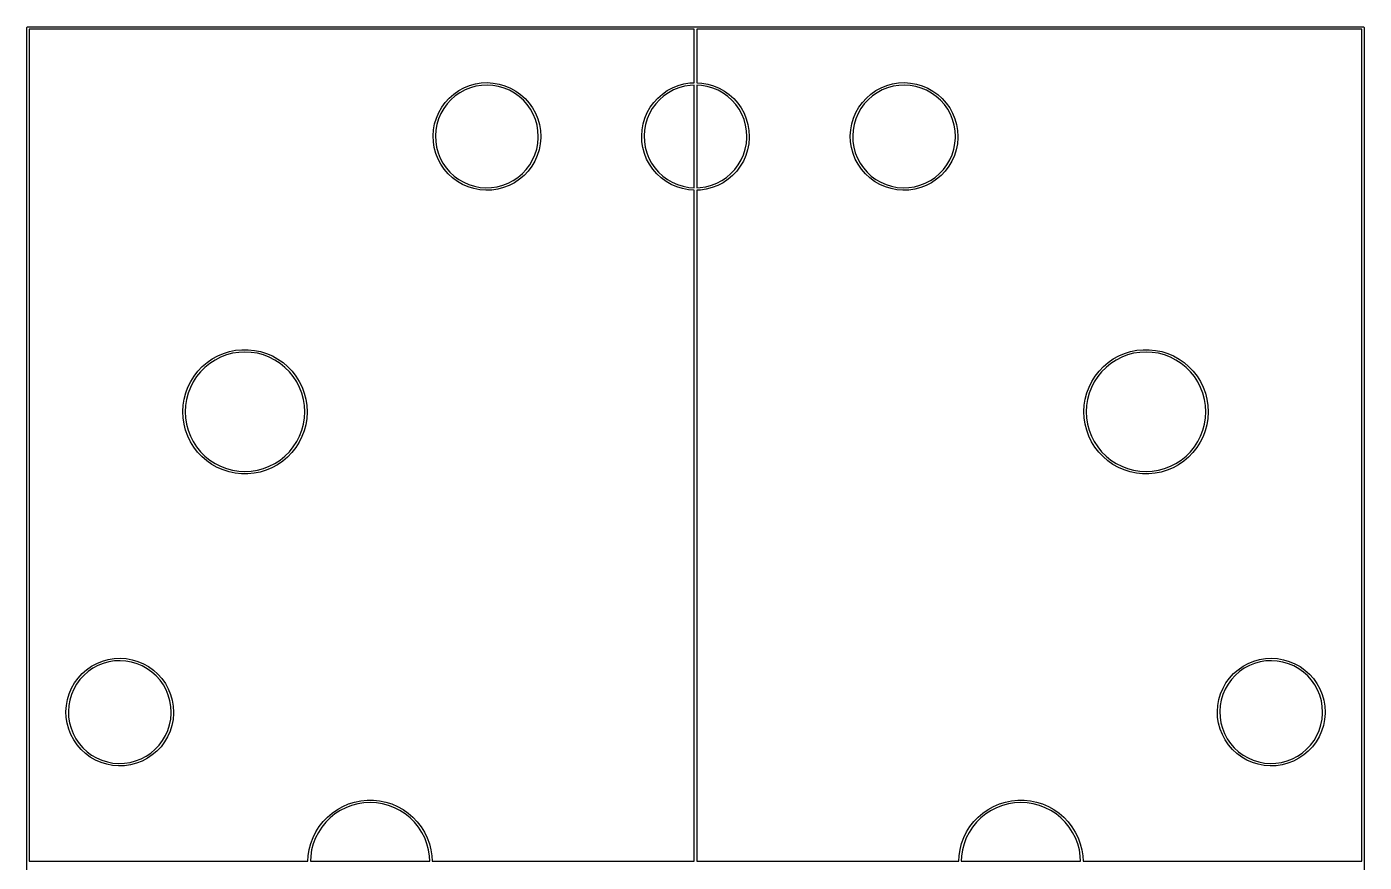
# Model space of a CAD drawing. Extents: x 0 to 80, y -100 to 0.
# Drawn here: x -0.1 to 80.1, y -50 to 0.1 of the extents above; entities that cross this region are included whole.
import ezdxf

# ---------------------------------------------------------------- set-up
doc = ezdxf.new("R2010")
doc.units = 0
doc.layers.add('BLACK', color=7, linetype='CONTINUOUS')

msp = doc.modelspace()

# ---------------------------------------------------------------- linework, layer by layer
at = {"layer": 'BLACK', "linetype": 'CONTINUOUS'}
for p, q in [((-0.075, 0), (-0.07328, 0.00974)), ((-0.075, -100), (-0.075, 0)), ((-0.07386, 0.01302), (-0.07219, 0.01591)), ((-0.07328, 0.00974), (-0.07386, 0.01302)), ((-0.07219, 0.01591), (-0.07048, 0.02565)), ((-0.07048, 0.02565), (-0.05795, 0.04058)), ((-0.05795, 0.04058), (-0.04821, 0.05745)), ((-0.04821, 0.05745), (-0.04185, 0.05977)), ((-0.04185, 0.05977), (-0.0375, 0.06495)), ((-0.0375, 0.06495), (-0.01831, 0.06834)), ((-0.01831, 0.06834), (0, 0.075)), ((0, 0.075), (80, 0.075)), ((80, 0.075), (80.0097, 0.07328)), ((80.0097, 0.07328), (80.013, 0.07386)), ((80.013, 0.07386), (80.0159, 0.07219)), ((80.0159, 0.07219), (80.0257, 0.07048)), ((80.0257, 0.07048), (80.0406, 0.05795)), ((80.0406, 0.05795), (80.0575, 0.04821)), ((80.0575, 0.04821), (80.0598, 0.04185)), ((80.0598, 0.04185), (80.065, 0.0375)), ((80.065, 0.0375), (80.0683, 0.01831)), ((80.0683, 0.01831), (80.075, 0)), ((80.075, 0), (80.075, -100)), ((39.925, -0.075), (0.075, -0.075)), ((0.075, -0.075), (0.075, -49.925)), ((39.925, -3.27985), (39.925, -0.075)), ((40.075, -0.075), (40.075, -3.27838)), ((79.925, -0.075), (40.075, -0.075)), ((79.925, -49.925), (79.925, -0.075)), ((25.2436, -4.19583), (25.5145, -3.95866)), ((25.5145, -3.95866), (25.8101, -3.75318)), ((25.8862, -3.87681), (25.6039, -4.07305)), ((25.8101, -3.75318), (26.1269, -3.58193)), ((26.1887, -3.71327), (25.8862, -3.87681)), ((26.1269, -3.58193), (26.4607, -3.44706)), ((26.5075, -3.58447), (26.1887, -3.71327)), ((26.4607, -3.44706), (26.8075, -3.35023)), ((26.8386, -3.492), (26.5075, -3.58447)), ((26.8075, -3.35023), (27.1629, -3.29267)), ((27.1781, -3.43703), (26.8386, -3.492)), ((27.1629, -3.29267), (27.5225, -3.27508)), ((27.5215, -3.42023), (27.1781, -3.43703)), ((27.8647, -3.44182), (27.5215, -3.42023)), ((27.5225, -3.27508), (27.8819, -3.29769)), ((28.2033, -3.50153), (27.8647, -3.44182)), ((27.8819, -3.29769), (28.2364, -3.36021)), ((28.5331, -3.59861), (28.2033, -3.50153)), ((28.2364, -3.36021), (28.5818, -3.46186)), ((28.8501, -3.73185), (28.5331, -3.59861)), ((28.5818, -3.46186), (28.9137, -3.60139)), ((29.1503, -3.8996), (28.8501, -3.73185)), ((28.9137, -3.60139), (29.228, -3.77704)), ((29.4298, -4.09976), (29.1503, -3.8996)), ((29.228, -3.77704), (29.5208, -3.98663)), ((29.5208, -3.98663), (29.7884, -4.22755)), ((37.7436, -4.19583), (38.0145, -3.95866)), ((38.0145, -3.95866), (38.3101, -3.75318)), ((38.3862, -3.87681), (38.1039, -4.07305)), ((38.3101, -3.75318), (38.6269, -3.58193)), ((38.6887, -3.71327), (38.3862, -3.87681)), ((38.6269, -3.58193), (38.9607, -3.44706)), ((39.0075, -3.58447), (38.6887, -3.71327)), ((38.9607, -3.44706), (39.3075, -3.35023)), ((39.3386, -3.492), (39.0075, -3.58447)), ((39.3075, -3.35023), (39.6629, -3.29267)), ((39.6781, -3.43703), (39.3386, -3.492)), ((39.6629, -3.29267), (39.925, -3.27985)), ((39.925, -3.42495), (39.6781, -3.43703)), ((39.925, -9.57836), (39.925, -3.42495)), ((40.075, -3.27838), (40.3819, -3.29769)), ((40.3647, -3.44182), (40.075, -3.4236)), ((40.075, -3.4236), (40.075, -9.5743)), ((40.7033, -3.50153), (40.3647, -3.44182)), ((40.3819, -3.29769), (40.7364, -3.36021)), ((41.0331, -3.59861), (40.7033, -3.50153)), ((40.7364, -3.36021), (41.0818, -3.46186)), ((41.3501, -3.73185), (41.0331, -3.59861)), ((41.0818, -3.46186), (41.4137, -3.60139)), ((41.6503, -3.8996), (41.3501, -3.73185)), ((41.4137, -3.60139), (41.728, -3.77704)), ((41.9298, -4.09976), (41.6503, -3.8996)), ((41.728, -3.77704), (42.0208, -3.98663)), ((42.0208, -3.98663), (42.2884, -4.22755)), ((50.2436, -4.19583), (50.5145, -3.95866)), ((50.5145, -3.95866), (50.8101, -3.75318)), ((50.8862, -3.87681), (50.6039, -4.07305)), ((50.8101, -3.75318), (51.1269, -3.58193)), ((51.1887, -3.71327), (50.8862, -3.87681)), ((51.1269, -3.58193), (51.4607, -3.44706)), ((51.5075, -3.58447), (51.1887, -3.71327)), ((51.4607, -3.44706), (51.8075, -3.35023)), ((51.8386, -3.492), (51.5075, -3.58447)), ((51.8075, -3.35023), (52.1629, -3.29267)), ((52.1781, -3.43703), (51.8386, -3.492)), ((52.1629, -3.29267), (52.5225, -3.27508)), ((52.5215, -3.42023), (52.1781, -3.43703)), ((52.8647, -3.44182), (52.5215, -3.42023)), ((52.5225, -3.27508), (52.8819, -3.29769)), ((53.2033, -3.50153), (52.8647, -3.44182)), ((52.8819, -3.29769), (53.2364, -3.36021)), ((53.5331, -3.59861), (53.2033, -3.50153)), ((53.2364, -3.36021), (53.5818, -3.46186)), ((53.8501, -3.73185), (53.5331, -3.59861)), ((53.5818, -3.46186), (53.9137, -3.60139)), ((54.1503, -3.8996), (53.8501, -3.73185)), ((53.9137, -3.60139), (54.228, -3.77704)), ((54.4298, -4.09976), (54.1503, -3.8996)), ((54.228, -3.77704), (54.5208, -3.98663)), ((54.5208, -3.98663), (54.7884, -4.22755)), ((24.6113, -5.06605), (24.7892, -4.75299)), ((24.7892, -4.75299), (25.0008, -4.4617)), ((25.1133, -4.55345), (24.9112, -4.83162)), ((25.0008, -4.4617), (25.2436, -4.19583)), ((25.3451, -4.29953), (25.1133, -4.55345)), ((25.6039, -4.07305), (25.3451, -4.29953)), ((29.6854, -4.32984), (29.4298, -4.09976)), ((29.9137, -4.58696), (29.6854, -4.32984)), ((29.7884, -4.22755), (30.0274, -4.4968)), ((30.1119, -4.86793), (29.9137, -4.58696)), ((30.0274, -4.4968), (30.235, -4.79101)), ((30.235, -4.79101), (30.4084, -5.10652)), ((37.1113, -5.06605), (37.2892, -4.75299)), ((37.2892, -4.75299), (37.5008, -4.4617)), ((37.6133, -4.55345), (37.4112, -4.83162)), ((37.5008, -4.4617), (37.7436, -4.19583)), ((37.8451, -4.29953), (37.6133, -4.55345)), ((38.1039, -4.07305), (37.8451, -4.29953)), ((42.1854, -4.32984), (41.9298, -4.09976)), ((42.4137, -4.58696), (42.1854, -4.32984)), ((42.2884, -4.22755), (42.5274, -4.4968)), ((42.6119, -4.86793), (42.4137, -4.58696)), ((42.5274, -4.4968), (42.735, -4.79101)), ((42.735, -4.79101), (42.9084, -5.10652)), ((49.6113, -5.06605), (49.7892, -4.75299)), ((49.7892, -4.75299), (50.0008, -4.4617)), ((50.1133, -4.55345), (49.9112, -4.83162)), ((50.0008, -4.4617), (50.2436, -4.19583)), ((50.3451, -4.29953), (50.1133, -4.55345)), ((50.6039, -4.07305), (50.3451, -4.29953)), ((54.6854, -4.32984), (54.4298, -4.09976)), ((54.9137, -4.58696), (54.6854, -4.32984)), ((54.7884, -4.22755), (55.0274, -4.4968)), ((55.1119, -4.86793), (54.9137, -4.58696)), ((55.0274, -4.4968), (55.235, -4.79101)), ((55.235, -4.79101), (55.4084, -5.10652)), ((24.3654, -5.74167), (24.4695, -5.39698)), ((24.4695, -5.39698), (24.6113, -5.06605)), ((24.6059, -5.44663), (24.5065, -5.7758)), ((24.7413, -5.13059), (24.6059, -5.44663)), ((24.9112, -4.83162), (24.7413, -5.13059)), ((30.2775, -5.16924), (30.1119, -4.86793)), ((30.4085, -5.48714), (30.2775, -5.16924)), ((30.4084, -5.10652), (30.5456, -5.4394)), ((30.5033, -5.81766), (30.4085, -5.48714)), ((30.5456, -5.4394), (30.6449, -5.78551)), ((36.8654, -5.74167), (36.9695, -5.39698)), ((36.9695, -5.39698), (37.1113, -5.06605)), ((37.1059, -5.44663), (37.0065, -5.7758)), ((37.2413, -5.13059), (37.1059, -5.44663)), ((37.4112, -4.83162), (37.2413, -5.13059)), ((42.7775, -5.16924), (42.6119, -4.86793)), ((42.9085, -5.48714), (42.7775, -5.16924)), ((42.9084, -5.10652), (43.0456, -5.4394)), ((43.0033, -5.81766), (42.9085, -5.48714)), ((43.0456, -5.4394), (43.1449, -5.78551)), ((49.3654, -5.74167), (49.4695, -5.39698)), ((49.4695, -5.39698), (49.6113, -5.06605)), ((49.6059, -5.44663), (49.5065, -5.7758)), ((49.7413, -5.13059), (49.6059, -5.44663)), ((49.9112, -4.83162), (49.7413, -5.13059)), ((55.2775, -5.16924), (55.1119, -4.86793)), ((55.4085, -5.48714), (55.2775, -5.16924)), ((55.4084, -5.10652), (55.5456, -5.4394)), ((55.5033, -5.81766), (55.4085, -5.48714)), ((55.5456, -5.4394), (55.6449, -5.78551)), ((24.2753, -6.45497), (24.3004, -6.0958)), ((24.3004, -6.0958), (24.3654, -5.74167)), ((24.4444, -6.11399), (24.4205, -6.457)), ((24.5065, -5.7758), (24.4444, -6.11399)), ((30.5607, -6.15669), (30.5033, -5.81766)), ((30.5798, -6.5), (30.5607, -6.15669)), ((30.6449, -5.78551), (30.7049, -6.14051)), ((30.7049, -6.14051), (30.725, -6.5)), ((36.7753, -6.45497), (36.8004, -6.0958)), ((36.8004, -6.0958), (36.8654, -5.74167)), ((36.9444, -6.11399), (36.9205, -6.457)), ((37.0065, -5.7758), (36.9444, -6.11399)), ((43.0607, -6.15669), (43.0033, -5.81766)), ((43.0798, -6.5), (43.0607, -6.15669)), ((43.1449, -5.78551), (43.2049, -6.14051)), ((43.2049, -6.14051), (43.225, -6.5)), ((49.2753, -6.45497), (49.3004, -6.0958)), ((49.3004, -6.0958), (49.3654, -5.74167)), ((49.4444, -6.11399), (49.4205, -6.457)), ((49.5065, -5.7758), (49.4444, -6.11399)), ((55.5607, -6.15669), (55.5033, -5.81766)), ((55.5798, -6.5), (55.5607, -6.15669)), ((55.6449, -5.78551), (55.7049, -6.14051)), ((55.7049, -6.14051), (55.725, -6.5)), ((24.2754, -6.457), (24.2753, -6.45497)), ((24.2904, -6.81471), (24.2754, -6.457)), ((24.3455, -7.17051), (24.2904, -6.81471)), ((24.4399, -7.51797), (24.3455, -7.17051)), ((24.4205, -6.457), (24.4349, -6.80054)), ((24.4349, -6.80054), (24.4875, -7.14034)), ((24.4875, -7.14034), (24.5776, -7.47215)), ((30.4831, -7.26593), (30.5499, -6.92863)), ((30.5499, -6.92863), (30.5786, -6.58599)), ((30.5786, -6.58599), (30.5798, -6.5)), ((30.6936, -6.94883), (30.6237, -7.30202)), ((30.7237, -6.59005), (30.6936, -6.94883)), ((30.725, -6.5), (30.7237, -6.59005)), ((36.7754, -6.457), (36.7753, -6.45497)), ((36.7904, -6.81471), (36.7754, -6.457)), ((36.8455, -7.17051), (36.7904, -6.81471)), ((36.9399, -7.51797), (36.8455, -7.17051)), ((36.9205, -6.457), (36.9349, -6.80054)), ((36.9349, -6.80054), (36.9875, -7.14034)), ((36.9875, -7.14034), (37.0776, -7.47215)), ((42.9831, -7.26593), (43.0499, -6.92863)), ((43.0499, -6.92863), (43.0786, -6.58599)), ((43.0786, -6.58599), (43.0798, -6.5)), ((43.1936, -6.94883), (43.1237, -7.30202)), ((43.2237, -6.59005), (43.1936, -6.94883)), ((43.225, -6.5), (43.2237, -6.59005)), ((49.2754, -6.457), (49.2753, -6.45497)), ((49.2904, -6.81471), (49.2754, -6.457)), ((49.3455, -7.17051), (49.2904, -6.81471)), ((49.4399, -7.51797), (49.3455, -7.17051)), ((49.4205, -6.457), (49.4349, -6.80054)), ((49.4349, -6.80054), (49.4875, -7.14034)), ((49.4875, -7.14034), (49.5776, -7.47215)), ((55.4831, -7.26593), (55.5499, -6.92863)), ((55.5499, -6.92863), (55.5786, -6.58599)), ((55.5786, -6.58599), (55.5798, -6.5)), ((55.6936, -6.94883), (55.6237, -7.30202)), ((55.7237, -6.59005), (55.6936, -6.94883)), ((55.725, -6.5), (55.7237, -6.59005)), ((24.5724, -7.85273), (24.4399, -7.51797)), ((24.7415, -8.17064), (24.5724, -7.85273)), ((24.5776, -7.47215), (24.7042, -7.79185)), ((24.7042, -7.79185), (24.8656, -8.09544)), ((30.0653, -8.20436), (30.2393, -7.90779)), ((30.3684, -7.97414), (30.1862, -8.28469)), ((30.2393, -7.90779), (30.3791, -7.59367)), ((30.5148, -7.64522), (30.3684, -7.97414)), ((30.3791, -7.59367), (30.4831, -7.26593)), ((30.6237, -7.30202), (30.5148, -7.64522)), ((37.0724, -7.85273), (36.9399, -7.51797)), ((37.2415, -8.17064), (37.0724, -7.85273)), ((37.0776, -7.47215), (37.2042, -7.79185)), ((37.2042, -7.79185), (37.3656, -8.09544)), ((42.5653, -8.20436), (42.7393, -7.90779)), ((42.8684, -7.97414), (42.6862, -8.28469)), ((42.7393, -7.90779), (42.8791, -7.59367)), ((43.0148, -7.64522), (42.8684, -7.97414)), ((42.8791, -7.59367), (42.9831, -7.26593)), ((43.1237, -7.30202), (43.0148, -7.64522)), ((49.5724, -7.85273), (49.4399, -7.51797)), ((49.7415, -8.17064), (49.5724, -7.85273)), ((49.5776, -7.47215), (49.7042, -7.79185)), ((49.7042, -7.79185), (49.8656, -8.09544)), ((55.0653, -8.20436), (55.2393, -7.90779)), ((55.3684, -7.97414), (55.1862, -8.28469)), ((55.2393, -7.90779), (55.3791, -7.59367)), ((55.5148, -7.64522), (55.3684, -7.97414)), ((55.3791, -7.59367), (55.4831, -7.26593)), ((55.6237, -7.30202), (55.5148, -7.64522)), ((24.9449, -8.46772), (24.7415, -8.17064)), ((24.8656, -8.09544), (25.0599, -8.37915)), ((25.1801, -8.74027), (24.9449, -8.46772)), ((25.0599, -8.37915), (25.2845, -8.63944)), ((25.4443, -8.9849), (25.1801, -8.74027)), ((25.2845, -8.63944), (25.5368, -8.87306)), ((29.3621, -8.95319), (29.6239, -8.73034)), ((29.6239, -8.73034), (29.8593, -8.47969)), ((29.9705, -8.57299), (29.724, -8.83545)), ((29.8593, -8.47969), (30.0653, -8.20436)), ((30.1862, -8.28469), (29.9705, -8.57299)), ((37.4449, -8.46772), (37.2415, -8.17064)), ((37.3656, -8.09544), (37.5599, -8.37915)), ((37.6801, -8.74027), (37.4449, -8.46772)), ((37.5599, -8.37915), (37.7845, -8.63944)), ((37.9443, -8.9849), (37.6801, -8.74027)), ((37.7845, -8.63944), (38.0368, -8.87306)), ((41.8621, -8.95319), (42.1239, -8.73034)), ((42.1239, -8.73034), (42.3593, -8.47969)), ((42.4705, -8.57299), (42.224, -8.83545)), ((42.3593, -8.47969), (42.5653, -8.20436)), ((42.6862, -8.28469), (42.4705, -8.57299)), ((49.9449, -8.46772), (49.7415, -8.17064)), ((49.8656, -8.09544), (50.0599, -8.37915)), ((50.1801, -8.74027), (49.9449, -8.46772)), ((50.0599, -8.37915), (50.2845, -8.63944)), ((50.4443, -8.9849), (50.1801, -8.74027)), ((50.2845, -8.63944), (50.5368, -8.87306)), ((54.3621, -8.95319), (54.6239, -8.73034)), ((54.6239, -8.73034), (54.8593, -8.47969)), ((54.9705, -8.57299), (54.724, -8.83545)), ((54.8593, -8.47969), (55.0653, -8.20436)), ((55.1862, -8.28469), (54.9705, -8.57299)), ((25.7341, -9.19857), (25.4443, -8.9849)), ((25.5368, -8.87306), (25.8136, -9.0771)), ((26.0459, -9.37859), (25.7341, -9.19857)), ((25.8136, -9.0771), (26.1114, -9.24903)), ((26.3759, -9.52273), (26.0459, -9.37859)), ((26.1114, -9.24903), (26.4265, -9.38668)), ((26.7198, -9.6292), (26.3759, -9.52273)), ((26.4265, -9.38668), (26.7549, -9.48836)), ((26.7549, -9.48836), (27.0927, -9.55279)), ((27.0927, -9.55279), (27.4355, -9.57917)), ((27.4355, -9.57917), (27.7791, -9.56717)), ((27.7791, -9.56717), (28.1193, -9.51694)), ((28.1193, -9.51694), (28.4517, -9.42911)), ((28.4966, -9.56716), (28.1485, -9.65913)), ((28.4517, -9.42911), (28.7723, -9.30476)), ((28.8323, -9.43695), (28.4966, -9.56716)), ((28.7723, -9.30476), (29.077, -9.14546)), ((29.1513, -9.27015), (28.8323, -9.43695)), ((29.077, -9.14546), (29.3621, -8.95319)), ((29.4498, -9.06881), (29.1513, -9.27015)), ((29.724, -8.83545), (29.4498, -9.06881)), ((38.2341, -9.19857), (37.9443, -8.9849)), ((38.0368, -8.87306), (38.3136, -9.0771)), ((38.5459, -9.37859), (38.2341, -9.19857)), ((38.3136, -9.0771), (38.6114, -9.24903)), ((38.8759, -9.52273), (38.5459, -9.37859)), ((38.6114, -9.24903), (38.9265, -9.38668)), ((39.2198, -9.6292), (38.8759, -9.52273)), ((38.9265, -9.38668), (39.2549, -9.48836)), ((39.2549, -9.48836), (39.5927, -9.55279)), ((39.5927, -9.55279), (39.925, -9.57836)), ((40.075, -9.5743), (40.2791, -9.56717)), ((40.2791, -9.56717), (40.6193, -9.51694)), ((40.6193, -9.51694), (40.9517, -9.42911)), ((40.9966, -9.56716), (40.6485, -9.65913)), ((40.9517, -9.42911), (41.2723, -9.30476)), ((41.3323, -9.43695), (40.9966, -9.56716)), ((41.2723, -9.30476), (41.577, -9.14546)), ((41.6513, -9.27015), (41.3323, -9.43695)), ((41.577, -9.14546), (41.8621, -8.95319)), ((41.9498, -9.06881), (41.6513, -9.27015)), ((42.224, -8.83545), (41.9498, -9.06881)), ((50.7341, -9.19857), (50.4443, -8.9849)), ((50.5368, -8.87306), (50.8136, -9.0771)), ((51.0459, -9.37859), (50.7341, -9.19857)), ((50.8136, -9.0771), (51.1114, -9.24903)), ((51.3759, -9.52273), (51.0459, -9.37859)), ((51.1114, -9.24903), (51.4265, -9.38668)), ((51.7198, -9.6292), (51.3759, -9.52273)), ((51.4265, -9.38668), (51.7549, -9.48836)), ((51.7549, -9.48836), (52.0927, -9.55279)), ((52.0927, -9.55279), (52.4355, -9.57917)), ((52.4355, -9.57917), (52.7791, -9.56717)), ((52.7791, -9.56717), (53.1193, -9.51694)), ((53.1193, -9.51694), (53.4517, -9.42911)), ((53.4966, -9.56716), (53.1485, -9.65913)), ((53.4517, -9.42911), (53.7723, -9.30476)), ((53.8323, -9.43695), (53.4966, -9.56716)), ((53.7723, -9.30476), (54.077, -9.14546)), ((54.1513, -9.27015), (53.8323, -9.43695)), ((54.077, -9.14546), (54.3621, -8.95319)), ((54.4498, -9.06881), (54.1513, -9.27015)), ((54.724, -8.83545), (54.4498, -9.06881)), ((27.0735, -9.69667), (26.7198, -9.6292)), ((27.4325, -9.72429), (27.0735, -9.69667)), ((27.7923, -9.71173), (27.4325, -9.72429)), ((28.1485, -9.65913), (27.7923, -9.71173)), ((39.5735, -9.69667), (39.2198, -9.6292)), ((39.925, -9.72372), (39.5735, -9.69667)), ((39.925, -49.925), (39.925, -9.72372)), ((40.2923, -9.71173), (40.075, -9.71931)), ((40.075, -9.71931), (40.075, -49.925)), ((40.6485, -9.65913), (40.2923, -9.71173)), ((52.0735, -9.69667), (51.7198, -9.6292)), ((52.4325, -9.72429), (52.0735, -9.69667)), ((52.7923, -9.71173), (52.4325, -9.72429)), ((53.1485, -9.65913), (52.7923, -9.71173)), ((10.7272, -20.0487), (11.0371, -19.8341)), ((11.21, -19.8997), (10.8958, -20.1038)), ((11.0371, -19.8341), (11.3671, -19.652)), ((11.5439, -19.7296), (11.21, -19.8997)), ((11.3671, -19.652), (11.7138, -19.5041)), ((11.8937, -19.5953), (11.5439, -19.7296)), ((11.7138, -19.5041), (12.0736, -19.392)), ((12.2557, -19.4983), (11.8937, -19.5953)), ((12.0736, -19.392), (12.443, -19.3169)), ((12.6258, -19.4397), (12.2557, -19.4983)), ((12.443, -19.3169), (12.818, -19.2794)), ((13, -19.4201), (12.6258, -19.4397)), ((12.818, -19.2794), (13.195, -19.2801)), ((13.3742, -19.4397), (13, -19.4201)), ((13.195, -19.2801), (13.5699, -19.3188)), ((13.7443, -19.4983), (13.3742, -19.4397)), ((13.5699, -19.3188), (13.939, -19.3953)), ((14.1063, -19.5953), (13.7443, -19.4983)), ((13.939, -19.3953), (14.2984, -19.5086)), ((14.4561, -19.7296), (14.1063, -19.5953)), ((14.2984, -19.5086), (14.6446, -19.6577)), ((14.79, -19.8997), (14.4561, -19.7296)), ((14.6446, -19.6577), (14.9739, -19.841)), ((15.1042, -20.1038), (14.79, -19.8997)), ((14.9739, -19.841), (15.2831, -20.0567)), ((64.7272, -20.0487), (65.0371, -19.8341)), ((65.21, -19.8997), (64.8958, -20.1038)), ((65.0371, -19.8341), (65.3671, -19.652)), ((65.5439, -19.7296), (65.21, -19.8997)), ((65.3671, -19.652), (65.7138, -19.5041)), ((65.8937, -19.5953), (65.5439, -19.7296)), ((65.7138, -19.5041), (66.0736, -19.392)), ((66.2557, -19.4983), (65.8937, -19.5953)), ((66.0736, -19.392), (66.443, -19.3169)), ((66.6258, -19.4397), (66.2557, -19.4983)), ((66.443, -19.3169), (66.818, -19.2794)), ((67, -19.4201), (66.6258, -19.4397)), ((66.818, -19.2794), (67.195, -19.2801)), ((67.3742, -19.4397), (67, -19.4201)), ((67.195, -19.2801), (67.5699, -19.3188)), ((67.7443, -19.4983), (67.3742, -19.4397)), ((67.5699, -19.3188), (67.939, -19.3953)), ((68.1063, -19.5953), (67.7443, -19.4983)), ((67.939, -19.3953), (68.2984, -19.5086)), ((68.4561, -19.7296), (68.1063, -19.5953)), ((68.2984, -19.5086), (68.6446, -19.6577)), ((68.79, -19.8997), (68.4561, -19.7296)), ((68.6446, -19.6577), (68.9739, -19.841)), ((69.1042, -20.1038), (68.79, -19.8997)), ((68.9739, -19.841), (69.2831, -20.0567)), ((9.94866, -20.8634), (10.1802, -20.566)), ((10.3396, -20.6046), (10.1038, -20.8958)), ((10.1802, -20.566), (10.4406, -20.2935)), ((10.6046, -20.3396), (10.3396, -20.6046)), ((10.4406, -20.2935), (10.7272, -20.0487)), ((10.8958, -20.1038), (10.6046, -20.3396)), ((15.3954, -20.3396), (15.1042, -20.1038)), ((15.2831, -20.0567), (15.5688, -20.3025)), ((15.6604, -20.6046), (15.3954, -20.3396)), ((15.5688, -20.3025), (15.8283, -20.5759)), ((15.8962, -20.8958), (15.6604, -20.6046)), ((15.8283, -20.5759), (16.0588, -20.8741)), ((63.9487, -20.8634), (64.1802, -20.566)), ((64.3396, -20.6046), (64.1038, -20.8958)), ((64.1802, -20.566), (64.4406, -20.2935)), ((64.6046, -20.3396), (64.3396, -20.6046)), ((64.4406, -20.2935), (64.7272, -20.0487)), ((64.8958, -20.1038), (64.6046, -20.3396)), ((69.3954, -20.3396), (69.1042, -20.1038)), ((69.2831, -20.0567), (69.5688, -20.3025)), ((69.6604, -20.6046), (69.3954, -20.3396)), ((69.5688, -20.3025), (69.8283, -20.5759)), ((69.8962, -20.8958), (69.6604, -20.6046)), ((69.8283, -20.5759), (70.0588, -20.8741)), ((9.44937, -21.8737), (9.58136, -21.5206)), ((9.58136, -21.5206), (9.74836, -21.1827)), ((9.72959, -21.5439), (9.59531, -21.8937)), ((9.89971, -21.21), (9.72959, -21.5439)), ((9.74836, -21.1827), (9.94866, -20.8634)), ((10.1038, -20.8958), (9.89971, -21.21)), ((16.1003, -21.21), (15.8962, -20.8958)), ((16.0588, -20.8741), (16.258, -21.1941)), ((16.2704, -21.5439), (16.1003, -21.21)), ((16.258, -21.1941), (16.4238, -21.5326)), ((16.4047, -21.8937), (16.2704, -21.5439)), ((16.4238, -21.5326), (16.5545, -21.8861)), ((63.4494, -21.8737), (63.5814, -21.5206)), ((63.5814, -21.5206), (63.7484, -21.1827)), ((63.7296, -21.5439), (63.5953, -21.8937)), ((63.8997, -21.21), (63.7296, -21.5439)), ((63.7484, -21.1827), (63.9487, -20.8634)), ((64.1038, -20.8958), (63.8997, -21.21)), ((70.1003, -21.21), (69.8962, -20.8958)), ((70.0588, -20.8741), (70.258, -21.1941)), ((70.2704, -21.5439), (70.1003, -21.21)), ((70.258, -21.1941), (70.4238, -21.5326)), ((70.4047, -21.8937), (70.2704, -21.5439)), ((70.4238, -21.5326), (70.5545, -21.8861)), ((9.29541, -22.6106), (9.35372, -22.2383)), ((9.35372, -22.2383), (9.44937, -21.8737)), ((9.49832, -22.2557), (9.43971, -22.6258)), ((9.59531, -21.8937), (9.49832, -22.2557)), ((16.5017, -22.2557), (16.4047, -21.8937)), ((16.5603, -22.6258), (16.5017, -22.2557)), ((16.5545, -21.8861), (16.6489, -22.251)), ((16.6489, -22.251), (16.7059, -22.6236)), ((63.2954, -22.6106), (63.3537, -22.2383)), ((63.3537, -22.2383), (63.4494, -21.8737)), ((63.4983, -22.2557), (63.4397, -22.6258)), ((63.5953, -21.8937), (63.4983, -22.2557)), ((70.5017, -22.2557), (70.4047, -21.8937)), ((70.5603, -22.6258), (70.5017, -22.2557)), ((70.5545, -21.8861), (70.6489, -22.251)), ((70.6489, -22.251), (70.7059, -22.6236)), ((9.27502, -22.987), (9.29541, -22.6106)), ((9.27564, -23), (9.27502, -22.987)), ((9.29278, -23.3635), (9.27564, -23)), ((9.43971, -22.6258), (9.42009, -23)), ((9.42009, -23), (9.43971, -23.3742)), ((16.5799, -23), (16.5603, -22.6258)), ((16.5603, -23.3742), (16.5799, -23)), ((16.7249, -23.026), (16.7032, -23.4023)), ((16.7059, -22.6236), (16.725, -23)), ((16.725, -23), (16.7249, -23.026)), ((63.275, -22.987), (63.2954, -22.6106)), ((63.2756, -23), (63.275, -22.987)), ((63.2928, -23.3635), (63.2756, -23)), ((63.4397, -22.6258), (63.4201, -23)), ((63.4201, -23), (63.4397, -23.3742)), ((70.5799, -23), (70.5603, -22.6258)), ((70.5603, -23.3742), (70.5799, -23)), ((70.7249, -23.026), (70.7032, -23.4023)), ((70.7059, -22.6236), (70.725, -23)), ((70.725, -23), (70.7249, -23.026)), ((9.34849, -23.7363), (9.29278, -23.3635)), ((9.44159, -24.1015), (9.34849, -23.7363)), ((9.43971, -23.3742), (9.49832, -23.7443)), ((9.49832, -23.7443), (9.59531, -24.1063)), ((16.4047, -24.1063), (16.5017, -23.7443)), ((16.5017, -23.7443), (16.5603, -23.3742)), ((16.6436, -23.7745), (16.5467, -24.1387)), ((16.7032, -23.4023), (16.6436, -23.7745)), ((63.3485, -23.7363), (63.2928, -23.3635)), ((63.4416, -24.1015), (63.3485, -23.7363)), ((63.4397, -23.3742), (63.4983, -23.7443)), ((63.4983, -23.7443), (63.5953, -24.1063)), ((70.4047, -24.1063), (70.5017, -23.7443)), ((70.5017, -23.7443), (70.5603, -23.3742)), ((70.6436, -23.7745), (70.5467, -24.1387)), ((70.7032, -23.4023), (70.6436, -23.7745)), ((9.57112, -24.4555), (9.44159, -24.1015)), ((9.73576, -24.7945), (9.57112, -24.4555)), ((9.59531, -24.1063), (9.72959, -24.4561)), ((9.72959, -24.4561), (9.89971, -24.79)), ((9.93382, -25.1152), (9.73576, -24.7945)), ((9.89971, -24.79), (10.1038, -25.1042)), ((15.8962, -25.1042), (16.1003, -24.79)), ((16.2453, -24.8286), (16.0439, -25.1472)), ((16.1003, -24.79), (16.2704, -24.4561)), ((16.4135, -24.4913), (16.2453, -24.8286)), ((16.2704, -24.4561), (16.4047, -24.1063)), ((16.5467, -24.1387), (16.4135, -24.4913)), ((63.5711, -24.4555), (63.4416, -24.1015)), ((63.7358, -24.7945), (63.5711, -24.4555)), ((63.5953, -24.1063), (63.7296, -24.4561)), ((63.7296, -24.4561), (63.8997, -24.79)), ((63.9338, -25.1152), (63.7358, -24.7945)), ((63.8997, -24.79), (64.1038, -25.1042)), ((69.8962, -25.1042), (70.1003, -24.79)), ((70.2453, -24.8286), (70.0439, -25.1472)), ((70.1003, -24.79), (70.2704, -24.4561)), ((70.4135, -24.4913), (70.2453, -24.8286)), ((70.2704, -24.4561), (70.4047, -24.1063)), ((70.5467, -24.1387), (70.4135, -24.4913)), ((10.1633, -25.4142), (9.93382, -25.1152)), ((10.1038, -25.1042), (10.3396, -25.3954)), ((10.4218, -25.6886), (10.1633, -25.4142)), ((10.3396, -25.3954), (10.6046, -25.6604)), ((15.3954, -25.6604), (15.6604, -25.3954)), ((15.8113, -25.4438), (15.5499, -25.7154)), ((15.6604, -25.3954), (15.8962, -25.1042)), ((16.0439, -25.1472), (15.8113, -25.4438)), ((64.1633, -25.4142), (63.9338, -25.1152)), ((64.1038, -25.1042), (64.3396, -25.3954)), ((64.4218, -25.6886), (64.1633, -25.4142)), ((64.3396, -25.3954), (64.6046, -25.6604)), ((69.3954, -25.6604), (69.6604, -25.3954)), ((69.8113, -25.4438), (69.5499, -25.7154)), ((69.6604, -25.3954), (69.8962, -25.1042)), ((70.0439, -25.1472), (69.8113, -25.4438)), ((10.7067, -25.9353), (10.4218, -25.6886)), ((10.6046, -25.6604), (10.8958, -25.8962)), ((11.015, -26.1521), (10.7067, -25.9353)), ((10.8958, -25.8962), (11.21, -26.1003)), ((11.3437, -26.3365), (11.015, -26.1521)), ((11.21, -26.1003), (11.5439, -26.2704)), ((11.6894, -26.4868), (11.3437, -26.3365)), ((11.5439, -26.2704), (11.8937, -26.4047)), ((11.8937, -26.4047), (12.2557, -26.5017)), ((13.7443, -26.5017), (14.1063, -26.4047)), ((14.1063, -26.4047), (14.4561, -26.2704)), ((14.6212, -26.3537), (14.274, -26.5004)), ((14.4561, -26.2704), (14.79, -26.1003)), ((14.9518, -26.1727), (14.6212, -26.3537)), ((14.79, -26.1003), (15.1042, -25.8962)), ((15.2625, -25.9592), (14.9518, -26.1727)), ((15.1042, -25.8962), (15.3954, -25.6604)), ((15.5499, -25.7154), (15.2625, -25.9592)), ((64.7067, -25.9353), (64.4218, -25.6886)), ((64.6046, -25.6604), (64.8958, -25.8962)), ((65.015, -26.1521), (64.7067, -25.9353)), ((64.8958, -25.8962), (65.21, -26.1003)), ((65.3437, -26.3365), (65.015, -26.1521)), ((65.21, -26.1003), (65.5439, -26.2704)), ((65.6894, -26.4868), (65.3437, -26.3365)), ((65.5439, -26.2704), (65.8937, -26.4047)), ((65.8937, -26.4047), (66.2557, -26.5017)), ((67.7443, -26.5017), (68.1063, -26.4047)), ((68.1063, -26.4047), (68.4561, -26.2704)), ((68.6212, -26.3537), (68.274, -26.5004)), ((68.4561, -26.2704), (68.79, -26.1003)), ((68.9518, -26.1727), (68.6212, -26.3537)), ((68.79, -26.1003), (69.1042, -25.8962)), ((69.2625, -25.9592), (68.9518, -26.1727)), ((69.1042, -25.8962), (69.3954, -25.6604)), ((69.5499, -25.7154), (69.2625, -25.9592)), ((12.0485, -26.6014), (11.6894, -26.4868)), ((12.4173, -26.6791), (12.0485, -26.6014)), ((12.2557, -26.5017), (12.6258, -26.5603)), ((12.7921, -26.7192), (12.4173, -26.6791)), ((12.6258, -26.5603), (13, -26.5799)), ((13.169, -26.7212), (12.7921, -26.7192)), ((13, -26.5799), (13.3742, -26.5603)), ((13.5442, -26.685), (13.169, -26.7212)), ((13.3742, -26.5603), (13.7443, -26.5017)), ((13.9138, -26.6112), (13.5442, -26.685)), ((14.274, -26.5004), (13.9138, -26.6112)), ((66.0485, -26.6014), (65.6894, -26.4868)), ((66.4173, -26.6791), (66.0485, -26.6014)), ((66.2557, -26.5017), (66.6258, -26.5603)), ((66.7921, -26.7192), (66.4173, -26.6791)), ((66.6258, -26.5603), (67, -26.5799)), ((67.169, -26.7212), (66.7921, -26.7192)), ((67, -26.5799), (67.3742, -26.5603)), ((67.5442, -26.685), (67.169, -26.7212)), ((67.3742, -26.5603), (67.7443, -26.5017)), ((67.9138, -26.6112), (67.5442, -26.685)), ((68.274, -26.5004), (67.9138, -26.6112)), ((3.24359, -38.6958), (3.51449, -38.4587)), ((3.51449, -38.4587), (3.81014, -38.2532)), ((3.8862, -38.3768), (3.60386, -38.573)), ((3.81014, -38.2532), (4.12686, -38.0819)), ((4.18867, -38.2133), (3.8862, -38.3768)), ((4.12686, -38.0819), (4.46069, -37.9471)), ((4.50747, -38.0845), (4.18867, -38.2133)), ((4.46069, -37.9471), (4.80748, -37.8502)), ((4.83865, -37.992), (4.50747, -38.0845)), ((4.80748, -37.8502), (5.1629, -37.7927)), ((5.17807, -37.937), (4.83865, -37.992)), ((5.1629, -37.7927), (5.52251, -37.7751)), ((5.5215, -37.9202), (5.17807, -37.937)), ((5.86467, -37.9418), (5.5215, -37.9202)), ((5.52251, -37.7751), (5.88185, -37.7977)), ((6.20329, -38.0015), (5.86467, -37.9418)), ((5.88185, -37.7977), (6.23643, -37.8602)), ((6.53314, -38.0986), (6.20329, -38.0015)), ((6.23643, -37.8602), (6.58183, -37.9619)), ((6.85011, -38.2319), (6.53314, -38.0986)), ((6.58183, -37.9619), (6.91375, -38.1014)), ((7.15026, -38.3996), (6.85011, -38.2319)), ((6.91375, -38.1014), (7.22804, -38.277)), ((7.42984, -38.5998), (7.15026, -38.3996)), ((7.22804, -38.277), (7.5208, -38.4866)), ((72.2436, -38.6958), (72.5145, -38.4587)), ((72.5145, -38.4587), (72.8101, -38.2532)), ((72.8862, -38.3768), (72.6039, -38.573)), ((72.8101, -38.2532), (73.1269, -38.0819)), ((73.1887, -38.2133), (72.8862, -38.3768)), ((73.1269, -38.0819), (73.4607, -37.9471)), ((73.5075, -38.0845), (73.1887, -38.2133)), ((73.4607, -37.9471), (73.8075, -37.8502)), ((73.8386, -37.992), (73.5075, -38.0845)), ((73.8075, -37.8502), (74.1629, -37.7927)), ((74.1781, -37.937), (73.8386, -37.992)), ((74.1629, -37.7927), (74.5225, -37.7751)), ((74.5215, -37.9202), (74.1781, -37.937)), ((74.8647, -37.9418), (74.5215, -37.9202)), ((74.5225, -37.7751), (74.8819, -37.7977)), ((75.2033, -38.0015), (74.8647, -37.9418)), ((74.8819, -37.7977), (75.2364, -37.8602)), ((75.5331, -38.0986), (75.2033, -38.0015)), ((75.2364, -37.8602), (75.5818, -37.9619)), ((75.8501, -38.2319), (75.5331, -38.0986)), ((75.5818, -37.9619), (75.9137, -38.1014)), ((76.1503, -38.3996), (75.8501, -38.2319)), ((75.9137, -38.1014), (76.228, -38.277)), ((76.4298, -38.5998), (76.1503, -38.3996)), ((76.228, -38.277), (76.5208, -38.4866)), ((2.61133, -39.5661), (2.78917, -39.253)), ((2.78917, -39.253), (3.0008, -38.9617)), ((3.11329, -39.0534), (2.91118, -39.3316)), ((3.0008, -38.9617), (3.24359, -38.6958)), ((3.34515, -38.7995), (3.11329, -39.0534)), ((3.60386, -38.573), (3.34515, -38.7995)), ((7.68537, -38.8298), (7.42984, -38.5998)), ((7.5208, -38.4866), (7.78837, -38.7276)), ((7.91365, -39.087), (7.68537, -38.8298)), ((7.78837, -38.7276), (8.02741, -38.9968)), ((8.11186, -39.3679), (7.91365, -39.087)), ((8.02741, -38.9968), (8.23495, -39.291)), ((71.6113, -39.5661), (71.7892, -39.253)), ((71.7892, -39.253), (72.0008, -38.9617)), ((72.1133, -39.0534), (71.9112, -39.3316)), ((72.0008, -38.9617), (72.2436, -38.6958)), ((72.3451, -38.7995), (72.1133, -39.0534)), ((72.6039, -38.573), (72.3451, -38.7995)), ((76.6854, -38.8298), (76.4298, -38.5998)), ((76.5208, -38.4866), (76.7884, -38.7276)), ((76.9137, -39.087), (76.6854, -38.8298)), ((76.7884, -38.7276), (77.0274, -38.9968)), ((77.1119, -39.3679), (76.9137, -39.087)), ((77.0274, -38.9968), (77.235, -39.291)), ((2.36543, -40.2417), (2.46949, -39.897)), ((2.46949, -39.897), (2.61133, -39.5661)), ((2.60589, -39.9466), (2.50651, -40.2758)), ((2.74135, -39.6306), (2.60589, -39.9466)), ((2.91118, -39.3316), (2.74135, -39.6306)), ((8.2775, -39.6692), (8.11186, -39.3679)), ((8.23495, -39.291), (8.40841, -39.6065)), ((8.40853, -39.9871), (8.2775, -39.6692)), ((8.40841, -39.6065), (8.54561, -39.9394)), ((8.50331, -40.3177), (8.40853, -39.9871)), ((8.54561, -39.9394), (8.64486, -40.2855)), ((71.3654, -40.2417), (71.4695, -39.897)), ((71.4695, -39.897), (71.6113, -39.5661)), ((71.6059, -39.9466), (71.5065, -40.2758)), ((71.7413, -39.6306), (71.6059, -39.9466)), ((71.9112, -39.3316), (71.7413, -39.6306)), ((77.2775, -39.6692), (77.1119, -39.3679)), ((77.235, -39.291), (77.4084, -39.6065)), ((77.4085, -39.9871), (77.2775, -39.6692)), ((77.4084, -39.6065), (77.5456, -39.9394)), ((77.5033, -40.3177), (77.4085, -39.9871)), ((77.5456, -39.9394), (77.6449, -40.2855)), ((2.27531, -40.955), (2.30043, -40.5958)), ((2.30043, -40.5958), (2.36543, -40.2417)), ((2.44444, -40.614), (2.42046, -40.957)), ((2.50651, -40.2758), (2.44444, -40.614)), ((8.56065, -40.6567), (8.50331, -40.3177)), ((8.57984, -41), (8.56065, -40.6567)), ((8.64486, -40.2855), (8.7049, -40.6405)), ((8.7049, -40.6405), (8.725, -41)), ((71.2753, -40.955), (71.3004, -40.5958)), ((71.3004, -40.5958), (71.3654, -40.2417)), ((71.4444, -40.614), (71.4205, -40.957)), ((71.5065, -40.2758), (71.4444, -40.614)), ((77.5607, -40.6567), (77.5033, -40.3177)), ((77.5798, -41), (77.5607, -40.6567)), ((77.6449, -40.2855), (77.7049, -40.6405)), ((77.7049, -40.6405), (77.725, -41)), ((2.2754, -40.957), (2.27531, -40.955)), ((2.29039, -41.3147), (2.2754, -40.957)), ((2.34547, -41.6705), (2.29039, -41.3147)), ((2.43987, -42.018), (2.34547, -41.6705)), ((2.42046, -40.957), (2.43485, -41.3005)), ((2.43485, -41.3005), (2.48746, -41.6403)), ((2.48746, -41.6403), (2.57761, -41.9721)), ((8.48309, -41.7659), (8.54987, -41.4286)), ((8.54987, -41.4286), (8.57864, -41.086)), ((8.57864, -41.086), (8.57984, -41)), ((8.69361, -41.4488), (8.62368, -41.802)), ((8.72374, -41.09), (8.69361, -41.4488)), ((8.725, -41), (8.72374, -41.09)), ((71.2754, -40.957), (71.2753, -40.955)), ((71.2904, -41.3147), (71.2754, -40.957)), ((71.3455, -41.6705), (71.2904, -41.3147)), ((71.4399, -42.018), (71.3455, -41.6705)), ((71.4205, -40.957), (71.4349, -41.3005)), ((71.4349, -41.3005), (71.4875, -41.6403)), ((71.4875, -41.6403), (71.5776, -41.9721)), ((77.4831, -41.7659), (77.5499, -41.4286)), ((77.5499, -41.4286), (77.5786, -41.086)), ((77.5786, -41.086), (77.5798, -41)), ((77.6936, -41.4488), (77.6237, -41.802)), ((77.7237, -41.09), (77.6936, -41.4488)), ((77.725, -41), (77.7237, -41.09)), ((2.57242, -42.3527), (2.43987, -42.018)), ((2.74145, -42.6706), (2.57242, -42.3527)), ((2.57761, -41.9721), (2.70419, -42.2918)), ((2.70419, -42.2918), (2.86561, -42.5954)), ((8.06527, -42.7044), (8.23926, -42.4078)), ((8.36837, -42.4741), (8.18617, -42.7847)), ((8.23926, -42.4078), (8.37912, -42.0937)), ((8.51481, -42.1452), (8.36837, -42.4741)), ((8.37912, -42.0937), (8.48309, -41.7659)), ((8.62368, -41.802), (8.51481, -42.1452)), ((71.5724, -42.3527), (71.4399, -42.018)), ((71.7415, -42.6706), (71.5724, -42.3527)), ((71.5776, -41.9721), (71.7042, -42.2918)), ((71.7042, -42.2918), (71.8656, -42.5954)), ((77.0653, -42.7044), (77.2393, -42.4078)), ((77.3684, -42.4741), (77.1862, -42.7847)), ((77.2393, -42.4078), (77.3791, -42.0937)), ((77.5148, -42.1452), (77.3684, -42.4741)), ((77.3791, -42.0937), (77.4831, -41.7659)), ((77.6237, -41.802), (77.5148, -42.1452)), ((2.94487, -42.9677), (2.74145, -42.6706)), ((2.86561, -42.5954), (3.05987, -42.8792)), ((3.18013, -43.2403), (2.94487, -42.9677)), ((3.05987, -42.8792), (3.28455, -43.1394)), ((3.44431, -43.4849), (3.18013, -43.2403)), ((3.28455, -43.1394), (3.53683, -43.3731)), ((7.36207, -43.4532), (7.62392, -43.2303)), ((7.62392, -43.2303), (7.8593, -42.9797)), ((7.97049, -43.073), (7.72402, -43.3355)), ((7.8593, -42.9797), (8.06527, -42.7044)), ((8.18617, -42.7847), (7.97049, -43.073)), ((71.9449, -42.9677), (71.7415, -42.6706)), ((71.8656, -42.5954), (72.0599, -42.8792)), ((72.1801, -43.2403), (71.9449, -42.9677)), ((72.0599, -42.8792), (72.2845, -43.1394)), ((72.4443, -43.4849), (72.1801, -43.2403)), ((72.2845, -43.1394), (72.5368, -43.3731)), ((76.3621, -43.4532), (76.6239, -43.2303)), ((76.6239, -43.2303), (76.8593, -42.9797)), ((76.9705, -43.073), (76.724, -43.3355)), ((76.8593, -42.9797), (77.0653, -42.7044)), ((77.1862, -42.7847), (76.9705, -43.073)), ((3.73411, -43.6986), (3.44431, -43.4849)), ((3.53683, -43.3731), (3.81359, -43.5771)), ((4.04592, -43.8786), (3.73411, -43.6986)), ((3.81359, -43.5771), (4.11137, -43.749)), ((4.37585, -44.0227), (4.04592, -43.8786)), ((4.11137, -43.749), (4.42645, -43.8867)), ((4.7198, -44.1292), (4.37585, -44.0227)), ((4.42645, -43.8867), (4.75492, -43.9884)), ((4.75492, -43.9884), (5.09267, -44.0528)), ((5.09267, -44.0528), (5.4355, -44.0792)), ((5.4355, -44.0792), (5.77913, -44.0672)), ((5.77913, -44.0672), (6.11929, -44.0169)), ((6.11929, -44.0169), (6.45172, -43.9291)), ((6.49658, -44.0672), (6.14848, -44.1591)), ((6.45172, -43.9291), (6.7723, -43.8048)), ((6.83226, -43.937), (6.49658, -44.0672)), ((6.7723, -43.8048), (7.07701, -43.6455)), ((7.15134, -43.7701), (6.83226, -43.937)), ((7.07701, -43.6455), (7.36207, -43.4532)), ((7.44983, -43.5688), (7.15134, -43.7701)), ((7.72402, -43.3355), (7.44983, -43.5688)), ((72.7341, -43.6986), (72.4443, -43.4849)), ((72.5368, -43.3731), (72.8136, -43.5771)), ((73.0459, -43.8786), (72.7341, -43.6986)), ((72.8136, -43.5771), (73.1114, -43.749)), ((73.3759, -44.0227), (73.0459, -43.8786)), ((73.1114, -43.749), (73.4265, -43.8867)), ((73.7198, -44.1292), (73.3759, -44.0227)), ((73.4265, -43.8867), (73.7549, -43.9884)), ((73.7549, -43.9884), (74.0927, -44.0528)), ((74.0927, -44.0528), (74.4355, -44.0792)), ((74.4355, -44.0792), (74.7791, -44.0672)), ((74.7791, -44.0672), (75.1193, -44.0169)), ((75.1193, -44.0169), (75.4517, -43.9291)), ((75.4966, -44.0672), (75.1485, -44.1591)), ((75.4517, -43.9291), (75.7723, -43.8048)), ((75.8323, -43.937), (75.4966, -44.0672)), ((75.7723, -43.8048), (76.077, -43.6455)), ((76.1513, -43.7701), (75.8323, -43.937)), ((76.077, -43.6455), (76.3621, -43.4532)), ((76.4498, -43.5688), (76.1513, -43.7701)), ((76.724, -43.3355), (76.4498, -43.5688)), ((5.07347, -44.1967), (4.7198, -44.1292)), ((5.43246, -44.2243), (5.07347, -44.1967)), ((5.79229, -44.2117), (5.43246, -44.2243)), ((6.14848, -44.1591), (5.79229, -44.2117)), ((74.0735, -44.1967), (73.7198, -44.1292)), ((74.4325, -44.2243), (74.0735, -44.1967)), ((74.7923, -44.2117), (74.4325, -44.2243)), ((75.1485, -44.1591), (74.7923, -44.2117)), ((19.2138, -46.5041), (19.5736, -46.392)), ((19.5736, -46.392), (19.943, -46.3169)), ((20.1258, -46.4397), (19.7557, -46.4983)), ((19.943, -46.3169), (20.318, -46.2794)), ((20.5, -46.4201), (20.1258, -46.4397)), ((20.318, -46.2794), (20.695, -46.2801)), ((20.8742, -46.4397), (20.5, -46.4201)), ((20.695, -46.2801), (21.0699, -46.3188)), ((21.2443, -46.4983), (20.8742, -46.4397)), ((21.0699, -46.3188), (21.439, -46.3953)), ((21.439, -46.3953), (21.7984, -46.5086)), ((58.2138, -46.5041), (58.5736, -46.392)), ((58.5736, -46.392), (58.943, -46.3169)), ((59.1258, -46.4397), (58.7557, -46.4983)), ((58.943, -46.3169), (59.318, -46.2794)), ((59.5, -46.4201), (59.1258, -46.4397)), ((59.318, -46.2794), (59.695, -46.2801)), ((59.8742, -46.4397), (59.5, -46.4201)), ((59.695, -46.2801), (60.0699, -46.3188)), ((60.2443, -46.4983), (59.8742, -46.4397)), ((60.0699, -46.3188), (60.439, -46.3953)), ((60.439, -46.3953), (60.7984, -46.5086)), ((17.9406, -47.2935), (18.2272, -47.0487)), ((18.3958, -47.1038), (18.1046, -47.3396)), ((18.2272, -47.0487), (18.5371, -46.8342)), ((18.71, -46.8997), (18.3958, -47.1038)), ((18.5371, -46.8342), (18.8671, -46.652)), ((19.0439, -46.7296), (18.71, -46.8997)), ((18.8671, -46.652), (19.2138, -46.5041)), ((19.3937, -46.5953), (19.0439, -46.7296)), ((19.7557, -46.4983), (19.3937, -46.5953)), ((21.6063, -46.5953), (21.2443, -46.4983)), ((21.9561, -46.7296), (21.6063, -46.5953)), ((21.7984, -46.5086), (22.1446, -46.6577)), ((22.29, -46.8997), (21.9561, -46.7296)), ((22.1446, -46.6577), (22.4739, -46.841)), ((22.6042, -47.1038), (22.29, -46.8997)), ((22.4739, -46.841), (22.7831, -47.0567)), ((22.8954, -47.3396), (22.6042, -47.1038)), ((22.7831, -47.0567), (23.0688, -47.3025)), ((56.9406, -47.2935), (57.2272, -47.0487)), ((57.3958, -47.1038), (57.1046, -47.3396)), ((57.2272, -47.0487), (57.5371, -46.8342)), ((57.71, -46.8997), (57.3958, -47.1038)), ((57.5371, -46.8342), (57.8671, -46.652)), ((58.0439, -46.7296), (57.71, -46.8997)), ((57.8671, -46.652), (58.2138, -46.5041)), ((58.3937, -46.5953), (58.0439, -46.7296)), ((58.7557, -46.4983), (58.3937, -46.5953)), ((60.6063, -46.5953), (60.2443, -46.4983)), ((60.9561, -46.7296), (60.6063, -46.5953)), ((60.7984, -46.5086), (61.1446, -46.6577)), ((61.29, -46.8997), (60.9561, -46.7296)), ((61.1446, -46.6577), (61.4739, -46.841)), ((61.6042, -47.1038), (61.29, -46.8997)), ((61.4739, -46.841), (61.7831, -47.0567)), ((61.8954, -47.3396), (61.6042, -47.1038)), ((61.7831, -47.0567), (62.0688, -47.3025)), ((17.2484, -48.1827), (17.4487, -47.8634)), ((17.6038, -47.8958), (17.3997, -48.21)), ((17.4487, -47.8634), (17.6802, -47.566)), ((17.8396, -47.6046), (17.6038, -47.8958)), ((17.6802, -47.566), (17.9406, -47.2935)), ((18.1046, -47.3396), (17.8396, -47.6046)), ((23.1604, -47.6046), (22.8954, -47.3396)), ((23.0688, -47.3025), (23.3283, -47.5759)), ((23.3962, -47.8958), (23.1604, -47.6046)), ((23.3283, -47.5759), (23.5588, -47.8741)), ((23.6003, -48.21), (23.3962, -47.8958)), ((23.5588, -47.8741), (23.758, -48.1941)), ((56.2484, -48.1827), (56.4487, -47.8634)), ((56.6038, -47.8958), (56.3997, -48.21)), ((56.4487, -47.8634), (56.6802, -47.566)), ((56.8396, -47.6046), (56.6038, -47.8958)), ((56.6802, -47.566), (56.9406, -47.2935)), ((57.1046, -47.3396), (56.8396, -47.6046)), ((62.1604, -47.6046), (61.8954, -47.3396)), ((62.0688, -47.3025), (62.3283, -47.5759)), ((62.3962, -47.8958), (62.1604, -47.6046)), ((62.3283, -47.5759), (62.5588, -47.8741)), ((62.6003, -48.21), (62.3962, -47.8958)), ((62.5588, -47.8741), (62.758, -48.1941)), ((16.8537, -49.2383), (16.9494, -48.8737)), ((16.9494, -48.8737), (17.0814, -48.5206)), ((17.0814, -48.5206), (17.2484, -48.1827)), ((17.2296, -48.5439), (17.0953, -48.8937)), ((17.3997, -48.21), (17.2296, -48.5439)), ((23.7704, -48.5439), (23.6003, -48.21)), ((23.758, -48.1941), (23.9238, -48.5326)), ((23.9047, -48.8937), (23.7704, -48.5439)), ((23.9238, -48.5326), (24.0545, -48.8861)), ((24.0545, -48.8861), (24.1489, -49.251)), ((55.8537, -49.2383), (55.9494, -48.8737)), ((55.9494, -48.8737), (56.0814, -48.5206)), ((56.0814, -48.5206), (56.2484, -48.1827)), ((56.2296, -48.5439), (56.0953, -48.8937)), ((56.3997, -48.21), (56.2296, -48.5439)), ((62.7704, -48.5439), (62.6003, -48.21)), ((62.758, -48.1941), (62.9238, -48.5326)), ((62.9047, -48.8937), (62.7704, -48.5439)), ((62.9238, -48.5326), (63.0545, -48.8861)), ((63.0545, -48.8861), (63.1489, -49.251)), ((16.7784, -49.925), (16.7954, -49.6106)), ((16.7954, -49.6106), (16.8537, -49.2383)), ((16.9397, -49.6258), (16.924, -49.925)), ((16.9983, -49.2557), (16.9397, -49.6258)), ((17.0953, -48.8937), (16.9983, -49.2557)), ((24.0017, -49.2557), (23.9047, -48.8937)), ((24.0603, -49.6258), (24.0017, -49.2557)), ((24.076, -49.925), (24.0603, -49.6258)), ((24.1489, -49.251), (24.2059, -49.6236)), ((24.2059, -49.6236), (24.2212, -49.925)), ((55.7784, -49.925), (55.7954, -49.6106)), ((55.7954, -49.6106), (55.8537, -49.2383)), ((55.9397, -49.6258), (55.924, -49.925)), ((55.9983, -49.2557), (55.9397, -49.6258)), ((56.0953, -48.8937), (55.9983, -49.2557)), ((63.0017, -49.2557), (62.9047, -48.8937)), ((63.0603, -49.6258), (63.0017, -49.2557)), ((63.076, -49.925), (63.0603, -49.6258)), ((63.1489, -49.251), (63.2059, -49.6236)), ((63.2059, -49.6236), (63.2212, -49.925)), ((0.075, -49.925), (16.7784, -49.925)), ((16.924, -49.925), (24.076, -49.925)), ((24.2212, -49.925), (39.925, -49.925)), ((40.075, -49.925), (55.7784, -49.925)), ((55.924, -49.925), (63.076, -49.925)), ((63.2212, -49.925), (79.925, -49.925))]:
    msp.add_line(p, q, dxfattribs=at)

doc.saveas('drawing.dxf')
